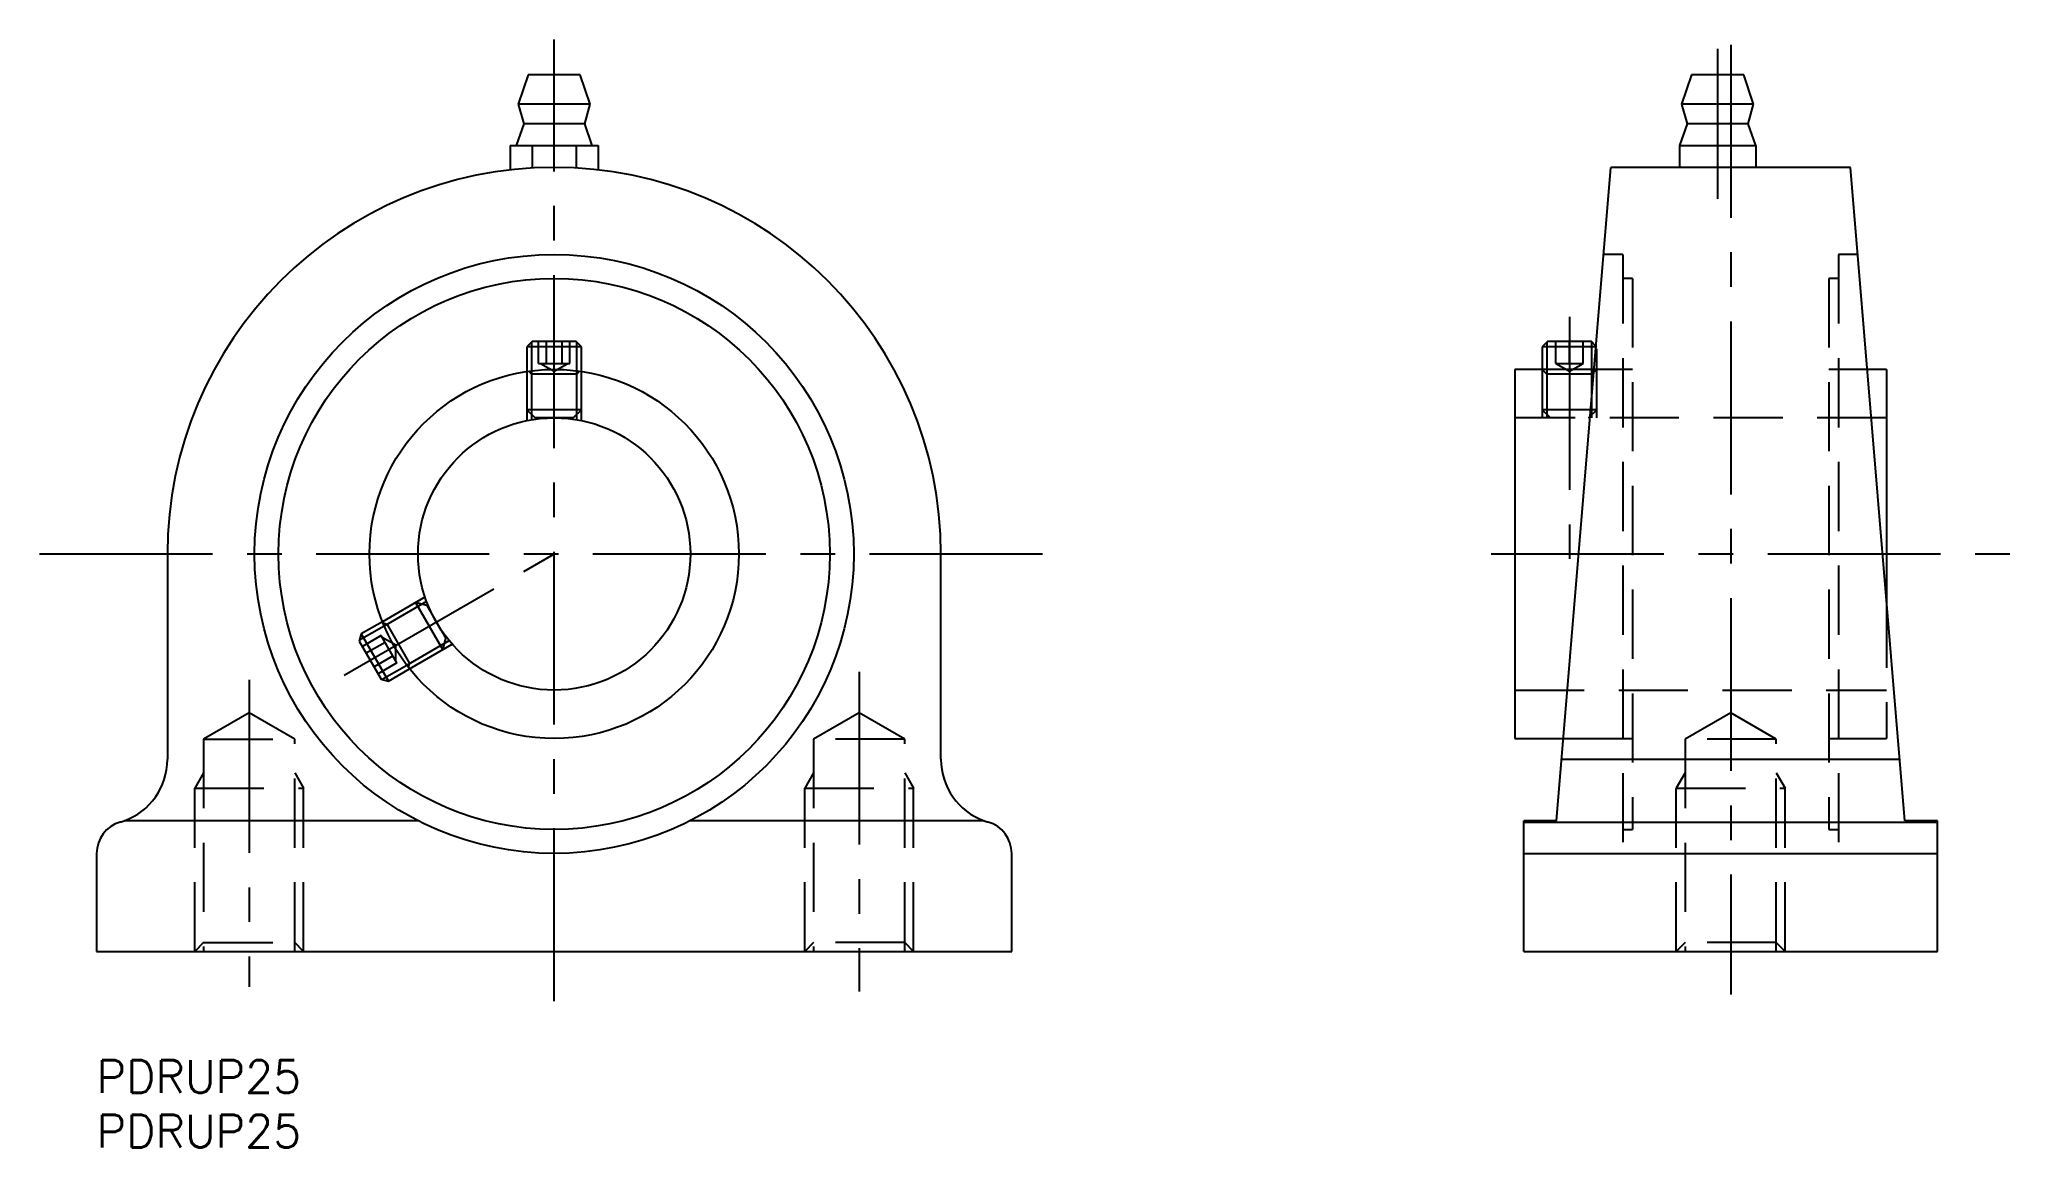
# Model space of a CAD drawing. Extents: x -5 to 177, y -8 to 94.
import ezdxf

# ---------------------------------------------------------------- set-up
doc = ezdxf.new("R2010")
doc.units = 0
doc.header["$LTSCALE"] = 0.5
doc.linetypes.add('CENTER', pattern=[50.8, 31.75, -6.35, 6.35, -6.35])
doc.linetypes.add('DASHED', pattern=[19.05, 12.7, -6.35])
for name, color, linetype in [('MSM_CENTER', 1, 'CENTER'), ('MSM_CONTINUOUS', 7, 'CONTINUOUS'), ('MSM_DASHED', 4, 'DASHED'), ('MSM_NARROW', 5, 'CONTINUOUS'), ('MSM_PART_NUMBER', 7, 'CONTINUOUS')]:
    doc.layers.add(name, color=color, linetype=linetype)
doc.styles.get("Standard").update_dxf_attribs({"font": 'txt.shx', "height": 3, "bigfont": 'bigfont.shx'})

msp = doc.modelspace()

# ---------------------------------------------------------------- linework, layer by layer
at = {"layer": 'MSM_CENTER'}
for p, q in [((42, 5.43), (42, 93.74)), ((148.8, 92.89), (148.8, 79.11)), ((150, 93.25), (150, 6.05)), ((135.2, 68.27), (135.2, 45.65)), ((22.71, 35.36), (43.59, 47.42)), ((-5.24, 46.5), (89.24, 46.5)), ((128, 46.5), (176.5, 46.5)), ((14, 34.93), (14, 6.75)), ((70, 35.69), (70, 6.32))]:
    msp.add_line(p, q, dxfattribs=at)
at = {"layer": 'MSM_CONTINUOUS'}
for p, q in [((39.6, 90.5), (38.7, 87.8)), ((44.4, 90.5), (39.6, 90.5)), ((45.3, 87.8), (44.4, 90.5)), ((146.4, 90.5), (145.5, 87.8)), ((151.2, 90.5), (146.4, 90.5)), ((152.1, 87.8), (151.2, 90.5)), ((38.7, 87.8), (39.2, 86)), ((45.3, 87.8), (38.7, 87.8)), ((44.8, 86), (45.3, 87.8)), ((152.1, 87.8), (145.5, 87.8)), ((145.5, 87.8), (146, 86)), ((151.6, 86), (152.1, 87.8)), ((39.2, 86), (38.5, 84)), ((44.8, 86), (39.2, 86)), ((45.5, 84), (44.8, 86)), ((146, 86), (145.3, 84)), ((151.6, 86), (146, 86)), ((152.3, 84), (151.6, 86)), ((37.96, 84), (46.04, 84)), ((37.96, 84), (37.96, 81.77)), ((39.98, 84), (39.98, 81.94)), ((44.02, 84), (44.02, 81.94)), ((46.04, 84), (46.04, 81.77)), ((145.3, 84), (152.3, 84)), ((145.3, 84), (145.3, 82)), ((152.3, 84), (152.3, 82)), ((134, 22), (139, 82)), ((161, 82), (139, 82)), ((166, 22), (161, 82)), ((39.99, 66), (39.5, 65.51)), ((39.5, 65.51), (39.5, 63.26)), ((44.5, 65.51), (39.5, 65.51)), ((44.01, 66), (39.99, 66)), ((44.5, 65.51), (44.01, 66)), ((44.5, 63.26), (44.5, 65.51)), ((133.19, 66), (132.7, 65.51)), ((132.7, 65.51), (132.7, 63.45)), ((137.63, 65.51), (132.7, 65.51)), ((137.21, 66), (133.19, 66)), ((137.63, 65.58), (137.21, 66)), ((137.45, 63.45), (130.2, 63.45)), ((130.2, 63.45), (130.2, 29.55)), ((164.3, 63.45), (162.55, 63.45)), ((164.3, 63.45), (164.3, 42.4)), ((6.5, 46.5), (6.5, 27.65)), ((77.5, 27.65), (77.5, 46.5)), ((26.23, 40.28), (24.29, 39.16)), ((24.29, 39.16), (24.11, 38.49)), ((24.11, 38.49), (26.12, 35.01)), ((24.29, 39.16), (26.79, 34.83)), ((26.12, 35.01), (26.79, 34.83)), ((26.79, 34.83), (28.73, 35.95)), ((130.2, 29.55), (134.63, 29.55)), ((134.47, 27.65), (165.53, 27.65)), ((29.51, 22), (2.53, 22)), ((81.47, 22), (54.49, 22)), ((134, 22), (131, 22)), ((131, 10), (131, 22)), ((131, 21.88), (169, 21.88)), ((169, 22), (166, 22)), ((169, 10), (169, 22)), ((0, 19), (0, 10)), ((84, 10), (84, 19)), ((0, 10), (84, 10)), ((131, 10), (169, 10))]:
    msp.add_line(p, q, dxfattribs=at)
for radius in [27.5, 25.3, 16.95, 12.5]:
    msp.add_circle((42, 46.5), radius, dxfattribs=at)
for centre, radius, start, end in [((42, 46.5), 35.5, 0, 180), ((0.5, 27.64), 6, 289.7644, 359.806), ((83.53, 27.66), 6.03, 180.1733, 250.0415), ((3, 19), 3, 106.1276, 180), ((0.5, 27.65), 6, 286.1276, 289.7852), ((83.5, 27.65), 6, 250.2148, 253.8724), ((81, 19), 3, 0, 73.8724)]:
    msp.add_arc(centre, radius, start, end, dxfattribs=at)
at = {"layer": 'MSM_DASHED'}
for p, q in [((140.1, 74), (138.33, 74)), ((140.1, 74), (140.1, 19)), ((161.67, 74), (159.9, 74)), ((159.9, 74), (159.9, 19)), ((141, 71.8), (140.1, 71.8)), ((141, 71.8), (141, 21.2)), ((159.9, 71.8), (159, 71.8)), ((159, 71.8), (159, 21.2)), ((40.56, 64), (40.56, 66)), ((41.28, 64), (41.28, 66)), ((42.72, 64), (42.72, 66)), ((43.44, 64), (43.44, 66)), ((133.95, 64), (133.95, 66)), ((135.2, 64), (135.2, 66)), ((136.45, 64), (136.45, 66)), ((137.7, 65.51), (137.63, 65.58)), ((137.7, 65.51), (137.63, 65.51)), ((137.7, 59), (137.7, 65.51)), ((40.56, 64), (43.44, 64)), ((40.75, 64), (42, 63.28)), ((42, 63.28), (43.25, 64)), ((133.95, 64), (136.45, 64)), ((133.95, 64), (135.2, 63.28)), ((135.2, 63.28), (136.45, 64)), ((39.5, 63.26), (39.5, 58.75)), ((39.67, 63.28), (39.93, 63.02)), ((39.93, 63.32), (39.93, 58.83)), ((44.07, 63.02), (39.93, 63.02)), ((44.07, 58.83), (44.07, 63.32)), ((44.07, 63.02), (44.33, 63.28)), ((44.5, 58.75), (44.5, 63.26)), ((132.7, 63.45), (132.7, 59)), ((132.7, 63.45), (133.13, 63.02)), ((133.13, 63.45), (133.13, 59)), ((137.27, 63.02), (133.13, 63.02)), ((137.27, 59), (137.27, 63.45)), ((137.27, 63.02), (137.7, 63.45)), ((141, 63.45), (137.45, 63.45)), ((162.55, 63.45), (159, 63.45)), ((44.5, 59.75), (39.5, 59.75)), ((39.5, 59.75), (40.25, 59)), ((43.75, 59), (40.25, 59)), ((43.75, 59), (44.5, 59.75)), ((164.3, 59), (130.2, 59)), ((132.7, 59.75), (133.45, 59)), ((137.7, 59.75), (132.7, 59.75)), ((136.95, 59), (137.7, 59.75)), ((30.14, 42.54), (26.23, 40.28)), ((30.29, 42.13), (26.4, 39.88)), ((29.28, 42.04), (31.78, 37.71)), ((30.3, 41.77), (29.28, 42.04)), ((164.3, 42.4), (164.3, 29.55)), ((26.66, 40.03), (26.3, 40.13)), ((26.66, 40.03), (28.73, 36.45)), ((30.3, 41.77), (32.05, 38.73)), ((26.12, 39), (24.39, 38)), ((26.48, 38.38), (24.75, 37.38)), ((27.57, 36.5), (26.12, 39)), ((27.47, 38.11), (26.22, 38.83)), ((28.46, 36.3), (32.36, 38.55)), ((28.73, 35.95), (32.64, 38.21)), ((31.78, 37.71), (32.05, 38.73)), ((27.21, 37.13), (25.47, 36.13)), ((27.57, 36.5), (25.83, 35.5)), ((27.47, 36.67), (27.47, 38.11)), ((28.63, 36.09), (28.73, 36.45)), ((130.2, 34), (164.3, 34)), ((14, 31.92), (9.81, 29.5)), ((18.19, 29.5), (14, 31.92)), ((70, 31.92), (65.81, 29.5)), ((74.19, 29.5), (70, 31.92)), ((150, 31.92), (145.81, 29.5)), ((154.19, 29.5), (150, 31.92)), ((9.81, 29.5), (9.81, 10)), ((9.81, 29.5), (18.19, 29.5)), ((18.19, 10), (18.19, 29.5)), ((65.81, 29.5), (65.81, 10)), ((74.19, 29.5), (65.81, 29.5)), ((74.19, 10), (74.19, 29.5)), ((134.63, 29.55), (141, 29.55)), ((154.19, 29.5), (145.81, 29.5)), ((145.81, 29.5), (145.81, 10)), ((154.19, 10), (154.19, 29.5)), ((159, 29.55), (164.3, 29.55)), ((9.81, 26.41), (9, 25)), ((18.19, 26.41), (19, 25)), ((65.81, 26.41), (65, 25)), ((74.19, 26.41), (75, 25)), ((145.81, 26.41), (145, 25)), ((154.19, 26.41), (155, 25)), ((9, 10), (9, 25)), ((9, 25), (19, 25)), ((19, 10), (19, 25)), ((65, 10), (65, 25)), ((65, 25), (75, 25)), ((75, 10), (75, 25)), ((145, 10), (145, 25)), ((145, 25), (155, 25)), ((155, 10), (155, 25)), ((140.1, 21.2), (141, 21.2)), ((159, 21.2), (159.9, 21.2)), ((9.81, 10.81), (9, 10)), ((9.81, 10.81), (18.19, 10.81)), ((19, 10), (18.19, 10.81)), ((65.81, 10.81), (65, 10)), ((74.19, 10.81), (65.81, 10.81)), ((75, 10), (74.19, 10.81)), ((145.81, 10.81), (145, 10)), ((154.19, 10.81), (145.81, 10.81)), ((155, 10), (154.19, 10.81))]:
    msp.add_line(p, q, dxfattribs=at)
at = {"layer": 'MSM_NARROW'}
for p, q in [((39.93, 65.94), (39.93, 63.32)), ((44.07, 63.32), (44.07, 65.94)), ((133.13, 65.94), (133.13, 63.45)), ((137.27, 63.45), (137.27, 65.94)), ((26.4, 39.88), (24.13, 38.57)), ((26.2, 34.99), (28.46, 36.3)), ((131, 19), (169, 19))]:
    msp.add_line(p, q, dxfattribs=at)

# ---------------------------------------------------------------- texts
at = {"layer": 'MSM_PART_NUMBER'}
for p in [(0, -3), (0, -8)]:
    msp.add_text('PDRUP25', height=3, dxfattribs=at).set_placement(p)

doc.saveas('drawing.dxf')
